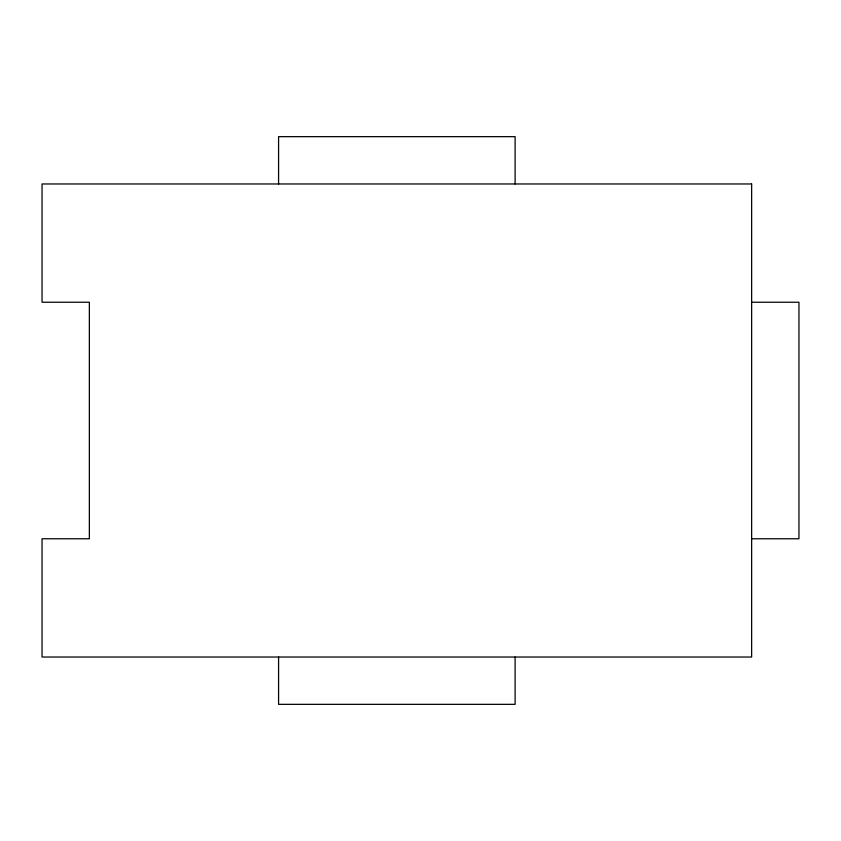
<?xml version="1.0" encoding="UTF-8"?>
<svg xmlns="http://www.w3.org/2000/svg" width="841" height="841" viewBox="0 0 841 841"><rect width="100%" height="100%" fill="white"/><g stroke="black" fill="none" stroke-linecap="round" stroke-linejoin="round"><path stroke-width="1.26" d="M751.644 302.234L798.95 302.234L798.95 538.766L751.644 538.766M515.112 183.969L515.112 136.662L278.581 136.662L278.581 183.969M515.112 657.031L515.112 704.337L278.581 704.337L278.581 657.031M751.644 183.969L42.05 183.969L42.05 302.234L89.356 302.234L89.356 538.766L42.05 538.766L42.05 657.031L751.644 657.031L751.644 183.969"/></g></svg>
